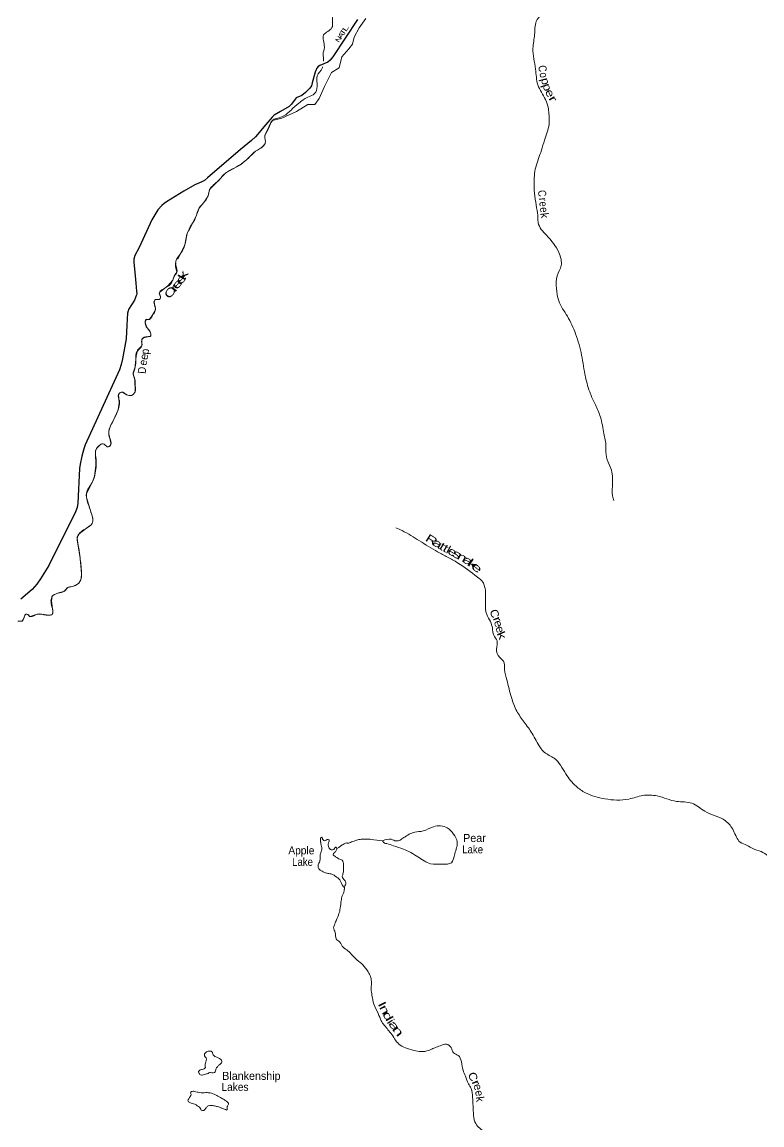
# Model space of a CAD drawing. Header units: feet. Extents: x -252658 to 9, y -366365 to -181930.
# Drawn here: x -89240 to -70742, y -285860 to -258295 of the extents above; entities that cross this region are included whole.
import ezdxf
from ezdxf.enums import TextEntityAlignment as Align

# ---------------------------------------------------------------- set-up
doc = ezdxf.new("R2010")
doc.units = ezdxf.units.FT
doc.header["$LTSCALE"] = 80
doc.linetypes.add('DOT_DASHED', pattern=[7.7, 5, -1.2, 0.3, -1.2])
for name, color, linetype, lineweight in [('29', 7, 'Continuous', 25), ('39', 7, 'Continuous', 13), ('44', 7, 'DOT_DASHED', 13)]:
    doc.layers.add(name, color=color, linetype=linetype, lineweight=lineweight)
doc.layers.add('30', color=7, linetype='Continuous')
doc.layers.add('41', color=7, linetype='Continuous')

msp = doc.modelspace()

# ---------------------------------------------------------------- linework, layer by layer
at = {"layer": '29'}
for points in [[(-80849.84, -258229.21), (-81467.13, -259164.32), (-81534.68, -259247.55), (-81599.2, -259296.92), (-81791.68, -259377.71), (-81837.97, -259409.88), (-81866.18, -259448.69), (-81915.6, -259546.31), (-81986.98, -259816.82), (-82007.24, -259889.8), (-82042.76, -259947.14), (-82153.6, -260053.9), (-82248.96, -260128.06), (-82382.82, -260191.52), (-82415.29, -260220.76), (-82506.25, -260350.32), (-82565.27, -260403.48), (-82775.65, -260534.37), (-82936.49, -260625.57), (-82984.01, -260669.26), (-83144, -260858.02), (-83407.3, -261160.2), (-83500.08, -261251.69), (-83780.42, -261476.92), (-84601.04, -262192.39), (-84679.32, -262252.93), (-84745.63, -262291.2), (-84919.88, -262367.93), (-85198.45, -262521.09), (-85629.22, -262790.92), (-85685.47, -262829.35), (-85741.89, -262882.28), (-85841.39, -262987.88), (-85993.15, -263236.66), (-86308.08, -263926.44), (-86417.23, -264129.73), (-86443.63, -264221.2), (-86445.45, -264302.65), (-86424.76, -264461.35), (-86392.68, -264819.16)], [(-86392.68, -264819.16), (-86374.71, -265019.66), (-86373.16, -265077.23), (-86380.21, -265116.05), (-86428.15, -265250.06), (-86577.7, -265479.52), (-86590.05, -265513.05), (-86603.75, -265573), (-86620.82, -265873.33), (-86637.75, -266215.7), (-86732.45, -266716.49), (-86761.09, -266852.25), (-86807.84, -266987.01), (-87658.61, -268865.46), (-87694.73, -268958.05), (-87746.32, -269142.4), (-87785.56, -269345.39), (-87803.51, -269452.89), (-87842.77, -270321.81), (-87864.91, -270430.51), (-87906.3, -270538.23), (-88572.42, -271881.89), (-88776.11, -272210.94), (-88870, -272346.69), (-88989.9, -272473.73), (-89268.33, -272721.21)]]:
    msp.add_lwpolyline(points, dxfattribs=at)
at = {"layer": '39'}
for points in [[(-77171.08, -251393.96), (-77206.63, -251803.73), (-77333.77, -251979.27), (-77453.26, -252185.09), (-77719.39, -252368.95), (-77794.04, -252533.06), (-77784.44, -252718.36), (-77906.05, -252781.24), (-78077.93, -252690.53), (-78211.34, -252733.14), (-78454.98, -252891.11), (-78637.25, -252824.41), (-78791.85, -252796.31), (-78965.27, -252820.3), (-79174.55, -252817.68), (-79294.44, -252902.73), (-79394.83, -253034.31), (-79553.56, -253014.21), (-79933.53, -252981.27), (-80019.15, -253062.72), (-80111.62, -253204.47), (-80221.29, -253277.57), (-80487.57, -253322.54), (-80609.18, -253536.39), (-80586.28, -253780.22), (-80627.5, -254003.13), (-80726.68, -254195.11), (-80721.97, -254444.76), (-80574.35, -254694.19), (-80562.79, -254883.54), (-80615.74, -255080.13), (-80635.74, -255220.78), (-80717.29, -255449.21), (-80709.65, -255630.46), (-80741.4, -255746.81), (-80707.49, -255920.33), (-80838.98, -256119.97), (-80805.13, -256448.48), (-80824.92, -256723.99), (-80869.34, -257035.42), (-80976.67, -257235.35), (-81096.62, -257475.39), (-81177.42, -257647.47), (-81245.61, -257779.47), (-81306.47, -257965.89), (-81472.03, -258155.04), (-81491.87, -258434.57), (-81699.61, -258617.14), (-81681.57, -258923.32), (-81714.15, -259102.05), (-81700.2, -259263.25), (-81700.74, -259273.9)], [(-74444.4, -270253.57), (-74479.06, -270136.39), (-74476.79, -269816.38), (-74487.84, -269588.79), (-74535.78, -269411.07), (-74631.23, -269174.37), (-74641.63, -268898.49), (-74693.73, -268579.81), (-74778.85, -268172.15), (-74903.52, -267862.63), (-75028.68, -267589.33), (-75153.83, -267165.07), (-75251.23, -266622.41), (-75401.04, -266085.12), (-75606.55, -265649.79), (-75820.79, -265264.67), (-75876.99, -264951.98), (-75860.69, -264636.17), (-75762.71, -264383.79), (-75818.75, -264059.02), (-76130.92, -263622.36), (-76336.15, -263315.85), (-76344.54, -263190.95), (-76375.38, -262938.96), (-76440, -262352.42), (-76395.95, -261918.21), (-76255.52, -261501.3), (-76177.64, -261246.65), (-76065.68, -260851.53), (-76064.76, -260632.15), (-76080.53, -260456.84), (-76154.01, -260232.49), (-76344.31, -259863.77), (-76401.47, -259472.57), (-76466.97, -258952.45), (-76426.09, -258604.74), (-76383.52, -258281.21), (-76260.36, -258101.6), (-76115.51, -257805.52), (-76087.64, -257528.11), (-76085.56, -257071.22), (-76168.53, -256653.53), (-76255.36, -256223.71), (-76345.57, -256045.46), (-76417.17, -255831.2), (-76378.55, -255501.58), (-76262, -255215.21), (-76058.84, -254923.89), (-76100.53, -254730.14), (-76134.66, -254572.71), (-76203.18, -254428.94), (-76175.48, -254314.56), (-76112.28, -254104), (-76071.79, -253935.44), (-75938.51, -253751.93), (-75861.28, -253696.54), (-75836.8, -253521.73), (-75737.7, -253184.82), (-75613.24, -252908.61), (-75576.8, -252498.85), (-75667.64, -252010.22), (-75855.4, -251752.24), (-76370.83, -251614.94), (-76533.68, -251600.82), (-76605.32, -251583.32)], [(-81726.55, -259412.24), (-81738.96, -259451.97), (-81860.19, -259637.64), (-81861.81, -259909.35), (-81926.54, -260083.65), (-82096.82, -260174.11), (-82322.27, -260326.27), (-82515.73, -260494.93), (-82696.83, -260641.61), (-82848.51, -260696.07), (-82963.21, -260740.64), (-83023.17, -260812.63)], [(-83023.17, -260812.63), (-83089.74, -260974.84), (-83166.33, -261132.89), (-83160.89, -261328.2), (-83250.84, -261431.74), (-83445.72, -261556.1), (-83574.28, -261687.34), (-83771.72, -261851.92), (-84199.88, -262112.25), (-84332.74, -262263.56), (-84549.01, -262482.26), (-84593.48, -262646.75), (-84702.4, -262814.46), (-84810.78, -262941.92), (-84900.49, -263178.31), (-85005.62, -263364.18), (-85111.19, -263582.26), (-85188.16, -263919.44), (-85291.15, -264095.28), (-85403.04, -264335.41), (-85376.04, -264573.26), (-85420.93, -264619), (-85470.89, -264743.16), (-85626.29, -264924.38), (-85805.29, -265065.05), (-85782.27, -265149.87), (-85793.25, -265218.17), (-85918.28, -265236.73), (-85939.59, -265325.03), (-85903.4, -265478.46), (-85947.04, -265580.56), (-85990.18, -265646.45), (-86057.7, -265728.12), (-86138.22, -265729.13), (-86161.57, -265819.41), (-86118.8, -265932.67), (-86057.41, -266007.91), (-86035.2, -266153.11), (-86089.62, -266158.47), (-86212.81, -266189.13), (-86247.74, -266243.04), (-86241.63, -266388.03), (-86362.22, -266525.41), (-86397.22, -266734.3), (-86411.77, -266919.3), (-86462.54, -267103.84), (-86421.82, -267219.08), (-86410.05, -267392.33), (-86403.48, -267503.12), (-86475.39, -267612.92), (-86590.26, -267623.56), (-86762.33, -267546.93), (-86823.37, -267596.48), (-86807.47, -267761.73), (-86819.61, -267916.56), (-86876.26, -268088.96), (-87069.28, -268525.33), (-87060.88, -268650.23), (-87027.62, -268872.06), (-87098.59, -268911.42), (-87208.28, -268835.57), (-87289.13, -268860.73), (-87403.97, -269020.31), (-87395.88, -269167.35), (-87411.27, -269565.69), (-87488.88, -269800.22), (-87629.43, -270076.22), (-87609.72, -270257.62), (-87532.46, -270500.13), (-87494.72, -270838.76), (-87631.03, -270947.75), (-87849.05, -271146.3), (-87836.07, -271379.95), (-87795.14, -271630.05), (-87757.86, -272002.89), (-87812.28, -272310.17), (-88012.86, -272408.29), (-88095.61, -272425.37), (-88179.38, -272518.92), (-88343.06, -272567.19), (-88493.29, -272663.94), (-88481.1, -272955.95), (-88482.93, -273092.79), (-88569.84, -273119.88), (-88810.98, -273090.7), (-88909.88, -273111.6), (-89047.34, -273156.17), (-89080.99, -273113.48), (-89155.31, -273102.48), (-89196.93, -273204.61), (-89240.05, -273268.48)], [(-77119.06, -274736.33), (-77175.8, -274476.43), (-77205.2, -274266.73), (-77306.52, -274166.83), (-77378.31, -273966.66), (-77365.53, -273763.53), (-77446.13, -273619.61), (-77481.99, -273442.03), (-77530.12, -273278.39), (-77620.38, -273104.16), (-77654.63, -272805.83), (-77675.38, -272400.99), (-77720.26, -272295.77), (-77857.42, -272167.24), (-78349.77, -271808.83), (-78601.53, -271670.81), (-78849.34, -271538.89), (-79304.51, -271259.44), (-79739.9, -271006.41), (-79891.95, -270938.08)], [(-77119.06, -274736.33), (-77002.5, -275181.09), (-76871.28, -275515.22), (-76685.62, -275793.22), (-76485.93, -276077.3), (-76280.49, -276431.75), (-76182.53, -276544.63), (-75936.12, -276696.17), (-75644.46, -277083.05), (-75390.65, -277395.44), (-75154.33, -277559), (-74670.95, -277709.25), (-74068.51, -277715.11), (-73720.74, -277625.71), (-73361.32, -277638.87), (-72875.86, -277773.04), (-72494.49, -277820.44), (-72171.96, -278018.45), (-71656.79, -278257.25), (-71450.95, -278509.17), (-71287.39, -278791.13), (-71113.01, -278874.09), (-70966.72, -278952.94), (-70764.2, -279029.95), (-70409.62, -279252.18), (-70034.71, -279408.13), (-69334.68, -279619.35), (-68965.94, -279813.47), (-68719.74, -280017.27), (-68428.67, -280048.32), (-68304, -280008.49), (-68201.74, -280049.01), (-67968.33, -279933.12), (-67767.48, -279925.69), (-67297.72, -279965.33), (-66821.72, -279952.71), (-66571.07, -280045.95), (-66325.72, -280464.87), (-66066.18, -280851.65), (-65853.95, -281013.13), (-65476.86, -281126.87), (-65212.14, -281218.15), (-65017.58, -281277.04), (-64514.45, -281513.79), (-64334.1, -281610.84), (-64170.37, -281848.57), (-63825.77, -282052.67), (-63508.71, -282113.95), (-63349.98, -282092.33), (-63253.49, -282068.5), (-63167.35, -282121.03), (-63094.95, -282095.12), (-63022.42, -282037.04), (-62930.88, -282014.54)], [(-80226.69, -278758.58), (-80010.78, -278720.25), (-79886.44, -278762.85), (-79697.33, -278678.99), (-79423.68, -278545.13), (-79212.69, -278511.6), (-78953.21, -278405.84), (-78607.91, -278435.04), (-78453.9, -278590.31), (-78360.28, -278783.59), (-78421.73, -279086.98), (-78506.94, -279305.85), (-78725.98, -279343.38), (-79027.16, -279330.39), (-79343.8, -279162.56), (-79706.5, -278966.45), (-79957.2, -278883.26), (-80123.66, -278828.47), (-80215.87, -278785.97), (-80227.8, -278755.77)], [(-81178.56, -279922.25), (-81220, -279886.05), (-81251, -279822.05), (-81284, -279752.05), (-81312, -279714.05), (-81348, -279687.05), (-81409, -279641.05), (-81475, -279601.05), (-81566, -279576.05), (-81653, -279559.05), (-81767, -279503.05), (-81828, -279446.05), (-81833, -279360.05), (-81799, -279269.05), (-81786, -279189.05), (-81780, -279087.05), (-81753, -279007.05), (-81745, -278950.05), (-81752, -278902.05), (-81768, -278830.05), (-81774, -278794.05), (-81781, -278770.05), (-81781, -278740.05), (-81779, -278700.05), (-81749, -278668.05), (-81715, -278738.05), (-81668, -278758.05), (-81610, -278729.05), (-81564, -278735.05), (-81577, -278813.05), (-81569, -278923.05), (-81510, -278983.05), (-81446, -278972.05), (-81394, -278916.05), (-81371, -278970.05), (-81409, -279030.05), (-81441, -279070.05), (-81459, -279089.05), (-81400, -279158.05), (-81299, -279218.05), (-81239, -279243.05), (-81206, -279359.05), (-81203, -279433.05), (-81201, -279511.05), (-81224, -279608.05), (-81232, -279678.05), (-81193, -279723.05), (-81147, -279803.05), (-81176, -279914.05), (-81187, -280010.05), (-81233, -280130.05), (-81260, -280257.05), (-81287, -280441.05), (-81316, -280575.05), (-81381, -280736.05), (-81421, -280839.05), (-81450, -280927.05), (-81411, -281053.05), (-81386, -281209.05), (-81293, -281292.05), (-81214, -281418.05), (-81092, -281507.05), (-80973, -281630.05), (-80862, -281738.05), (-80722, -281857.05), (-80588, -282032.05), (-80525, -282160.05), (-80504, -282320.05), (-80511, -282464.05), (-80492, -282626.05), (-80442, -282842.05), (-80336, -283076.05), (-80258, -283259.05), (-80187, -283365.05), (-79997, -283600.05), (-79786, -283867.05), (-79603, -283949.05), (-79393, -284010.05), (-79226, -284027.05), (-79016, -283977.05), (-78920, -283931.05), (-78787, -283882.05), (-78629, -283844.05), (-78510, -283928.05), (-78451, -284057.05), (-78340, -284121.05), (-78254, -284284.05), (-78215, -284492.05), (-78157, -284642.05), (-78078, -284830.05), (-78013, -284951.05), (-77975, -285167.05), (-77965, -285382.05), (-77950, -285624.05), (-77898, -285828.05), (-77795, -285945.05), (-77562, -286096.05)], [(-80227.52, -278756.47), (-80520.88, -278724.72), (-80619.24, -278714.37), (-80701.58, -278716.13), (-80820.11, -278727.83), (-80934.72, -278763.67), (-81003.1, -278787.58), (-81097.6, -278817.45), (-81121.69, -278813.35), (-81184.03, -278835.28), (-81234.34, -278863.27), (-81302.82, -278913.32), (-81366.37, -278948.83)], [(-84751, -284615.05), (-84795, -284598.05), (-84812, -284572.05), (-84830, -284536.05), (-84816, -284508.05), (-84778, -284481.05), (-84690, -284459.05), (-84656, -284424.05), (-84666, -284374.05), (-84657, -284316.05), (-84633, -284250.05), (-84635, -284182.05), (-84666, -284154.05), (-84680, -284106.05), (-84664, -284066.05), (-84584, -284017.05), (-84494, -284029.05), (-84459, -284107.05), (-84374, -284170.05), (-84300, -284200.05), (-84243, -284287.05), (-84269, -284327.05), (-84317, -284370.05), (-84365, -284418.05), (-84398, -284479.05), (-84408, -284529.05), (-84460, -284559.05), (-84526, -284548.05), (-84613, -284580.05), (-84651, -284589.05), (-84715, -284611.05), (-84751, -284615.05)], [(-84126, -285488.05), (-84233, -285445.05), (-84305, -285419.05), (-84398, -285390.05), (-84507, -285375.05), (-84585, -285383.05), (-84639, -285434.05), (-84699, -285496.05), (-84759, -285494.05), (-84785, -285437.05), (-84830, -285401.05), (-84890, -285359.05), (-84955, -285332.05), (-85011, -285316.05), (-85076, -285280.05), (-85096, -285241.05), (-85074, -285204.05), (-85034, -285148.05), (-85015, -285104.05), (-85029, -285054.05), (-85003, -285028.05), (-84923, -285023.05), (-84806, -285050.05), (-84643, -285053.05), (-84533, -285060.05), (-84406, -285107.05), (-84279, -285177.05), (-84176, -285234.05), (-84111, -285282.05), (-84083, -285311.05), (-84077, -285329.05), (-84089, -285359.05), (-84107, -285390.05), (-84112, -285416.05), (-84110, -285458.05), (-84114, -285478.05), (-84122, -285490.05)]]:
    msp.add_spline(points, degree=3, dxfattribs=at)
at = {"layer": '44'}
for points in [[(-80645.67, -258205.55), (-80811.04, -258438.69), (-80938.2, -258669.88), (-80978.8, -258850.91), (-81069.53, -258965.45), (-81246.9, -259168.4), (-81311.81, -259435.9), (-81503.08, -259552.31), (-81674.73, -259902.14), (-81810.1, -260209.78), (-81918.98, -260352.47), (-82093.93, -260358.23), (-82379.83, -260534.85), (-82741.07, -260696.4), (-82975.49, -260755.26), (-83023.17, -260812.63)], [(-82741.07, -260696.4), (-82975.49, -260755.26), (-83026.47, -260820.68), (-83167.22, -261135.01), (-83171.47, -261186.75), (-83152.53, -261293.11), (-83178.83, -261358.47), (-83255.37, -261435.2), (-83400.04, -261521.71), (-83619.66, -261727.52), (-83794.84, -261868.91), (-84141.75, -262064.4), (-84358.01, -262290.11), (-84549.88, -262483.32), (-84589.06, -262637.88), (-84670.38, -262769.58), (-84813, -262945.62), (-84892.89, -263163.05), (-85117.46, -263597.77), (-85168.64, -263865.74), (-85402.18, -264333.29), (-85405.05, -264402.64), (-85369.71, -264548.37), (-85419.53, -264616.64), (-85474.32, -264748.1), (-85594.57, -264890.96), (-85794, -265048.31), (-85809.04, -265079.07), (-85782.24, -265166.93), (-85789.91, -265210.23), (-85813.34, -265232.08), (-85908.78, -265226.52), (-85938.25, -265299.4), (-85901.88, -265450.88), (-85918.84, -265525.26), (-86008.97, -265671.9), (-86065.05, -265732.57), (-86129.55, -265722.56), (-86163.34, -265792.44), (-86128.66, -265913.91), (-86040.89, -266035.45), (-86019.29, -266086.61), (-86020.53, -266140.06), (-86045.74, -266156.54), (-86096.02, -266159.62), (-86202.79, -266184.06), (-86242.79, -266229.03), (-86241.76, -266388.37), (-86349.92, -266498.15), (-86386.18, -266649.8), (-86421.01, -266962.02), (-86461.7, -267091), (-86420.74, -267234.18), (-86408.39, -267535.7), (-86461.74, -267602.85), (-86485.94, -267619.2), (-86559.68, -267627.63), (-86628.69, -267609.77), (-86729.26, -267549.26), (-86792.26, -267559.81), (-86826.64, -267606.42), (-86808.98, -267815.74), (-86840.89, -267990.78), (-87054.07, -268460.82), (-87068.17, -268518.59), (-87069.22, -268585.04), (-87038.1, -268733.32), (-87016.85, -268816.86), (-87021.63, -268856.89), (-87044.76, -268892.09), (-87082.17, -268908.48), (-87108.53, -268910.64), (-87184.91, -268844.48), (-87216.87, -268835.88), (-87255.05, -268842.68), (-87289.85, -268861.31), (-87378.39, -268949.64), (-87400.87, -268999.96), (-87404.42, -269051.3), (-87397.04, -269384.43), (-87429.16, -269642.47), (-87482.07, -269782.87), (-87624.51, -270057.95), (-87634.02, -270112.48), (-87628.82, -270176.12), (-87483.55, -270646.08), (-87470.52, -270698.97), (-87466.26, -270758.23), (-87489.23, -270830.94), (-87512.64, -270859.22), (-87631.73, -270948.35), (-87808.44, -271090.1), (-87860.34, -271173.54), (-87864.98, -271241.16), (-87826.16, -271440.92), (-87794.03, -271637.75), (-87767.44, -271883.32), (-87752.1, -272083.25), (-87753.77, -272161.02), (-87771.38, -272236.94), (-87819.92, -272317.07)], [(-87827.49, -272327.89), (-87894.97, -272372.69), (-87988.12, -272400.73), (-88093.42, -272424.48), (-88116.18, -272440.36), (-88159.76, -272503.3), (-88193.55, -272525.16), (-88327.81, -272561.1), (-88444.3, -272607.92), (-88487.41, -272648), (-88499.53, -272700.71), (-88500.67, -272763.37), (-88471.55, -273028.57), (-88477.29, -273081.07), (-88497.14, -273108.21), (-88526.01, -273118.28), (-88571.26, -273119.89), (-88743.05, -273091.51), (-88797.51, -273089.24), (-88885.85, -273105.89), (-89038.35, -273154.4), (-89054.81, -273154.54), (-89076.19, -273118.03), (-89091.17, -273107.71), (-89143.3, -273094.84), (-89160.54, -273110.4), (-89210.85, -273230.4), (-89240.05, -273268.48), (-89346.87, -273271.29)]]:
    msp.add_lwpolyline(points, dxfattribs=at)

# ---------------------------------------------------------------- texts
at = {"layer": '30'}
for s, width, p in [('T', 1.65, (-81164.22, -258578.39)), ('L', 1.65, (-81101.98, -258484.11)), ('N', 1.3, (-81277.51, -258756.41)), ('A', 1.5, (-81213.45, -258661.12))]:
    msp.add_text(s, height=120, rotation=56.57, dxfattribs=dict(at, width=width)).set_placement(p, align=Align.CENTER)
at = {"layer": '41'}
for s, rotation, width, p in [('C', 277.618, 0.85, (-76324.57, -259471.59)), ('o', 279.008, 0.9, (-76293.47, -259634.33)), ('p', 284.424, 1.15, (-76249.03, -259798.94)), ('p', 288.833, 1.25, (-76202.4, -259954.54)), ('e', 293.833, 1.3, (-76130.65, -260113.9)), ('r', 299.468, 1.65, (-76049.83, -260261.82)), ('C', 275.995, 0.85, (-76334.79, -262588.23)), ('e', 276.578, 0.85, (-76303.87, -262855.72)), ('e', 276.959, 0.9, (-76288.25, -262999.4)), ('e', 48.805, 1.9, (-85190.07, -264782.14)), ('k', 59.786, 1.7, (-85129.49, -264671.78)), ('r', 52.624, 1.95, (-85364.92, -264998.13)), ('e', 50.748, 1.8, (-85284.85, -264898.01)), ('C', 52.478, 1.5, (-85463.23, -265117.13)), ('p', 84.93, 0.95, (-86069.13, -266538.53)), ('e', 80.193, 0.95, (-86118.37, -266821.93)), ('D', 85.494, 0.9, (-86142.21, -267005.73)), ('R', 327.998, 1.5, (-79053.77, -271321.77)), ('a', 328.907, 1.6, (-78902.52, -271410.5)), ('t', 328.907, 1.45, (-78783.27, -271481.92)), ('t', 330.732, 1.4, (-78695.04, -271532.47)), ('l', 331.211, 1.2, (-78624.39, -271569.75)), ('e', 331.211, 1.45, (-78527.76, -271621.09)), ('s', 331.557, 1.7, (-78411.76, -271684.42)), ('n', 330.978, 1.55, (-78284.62, -271754.94)), ('a', 328.032, 1.65, (-78147.61, -271838.56)), ('k', 324.105, 1.9, (-78030.79, -271924.6)), ('e', 321.839, 1.75, (-77929.49, -272008.86)), ('C', 289.3, 1.1, (-77519.01, -273113.09)), ('r', 291.332, 1.4, (-77449.32, -273256)), ('e', 287.389, 1.15, (-77422.07, -273362.16)), ('e', 287.601, 1.15, (-77381.8, -273505.74)), ('k', 293.231, 1.45, (-77338.84, -273663.65)), ('I', 295.844, 1.6, (-80323.94, -282884.38)), ('n', 298.028, 1.55, (-80263.17, -283023.81)), ('d', 299.714, 1.65, (-80179.12, -283189.6)), ('i', 301.481, 1.35, (-80107.19, -283323.15)), ('a', 306.908, 1.8, (-80014.5, -283440.99)), ('n', 308.004, 1.85, (-79918.89, -283572.48)), ('C', 291.64, 1.15, (-78057.66, -284689.18)), ('r', 293.05, 1.45, (-77978.06, -284841.65)), ('e', 284.041, 1.05, (-77938.48, -284935.49))]:
    msp.add_text(s, height=200, rotation=rotation, dxfattribs=dict(at, width=width)).set_placement(p, align=Align.CENTER)
for s, rotation, p in [('r', 276.578, (-76315.57, -262739.8)), ('k', 276.996, (-76275.41, -263141.52)), ('e', 78.784, (-86094.02, -266679.49)), ('e', 281.831, (-77902.3, -285087.03)), ('k', 276.664, (-77887.65, -285227.51))]:
    msp.add_text(s, height=200, rotation=rotation, dxfattribs=at).set_placement(p, align=Align.CENTER)
for s, p in [('Pear', (-78211.15, -278787.89)), ('Blankenship', (-84235.18, -284732.99))]:
    msp.add_text(s, height=200, dxfattribs=at).set_placement(p)
for s, width, p in [('Apple', 0.95, (-82581.42, -279097.62)), ('Lake', 0.9, (-78236.07, -279072.88)), ('Lake', 0.9, (-82489.08, -279384.56)), ('Lakes', 0.95, (-84255.52, -285009.74))]:
    msp.add_text(s, height=200, dxfattribs=dict(at, width=width)).set_placement(p)

doc.saveas('drawing.dxf')
